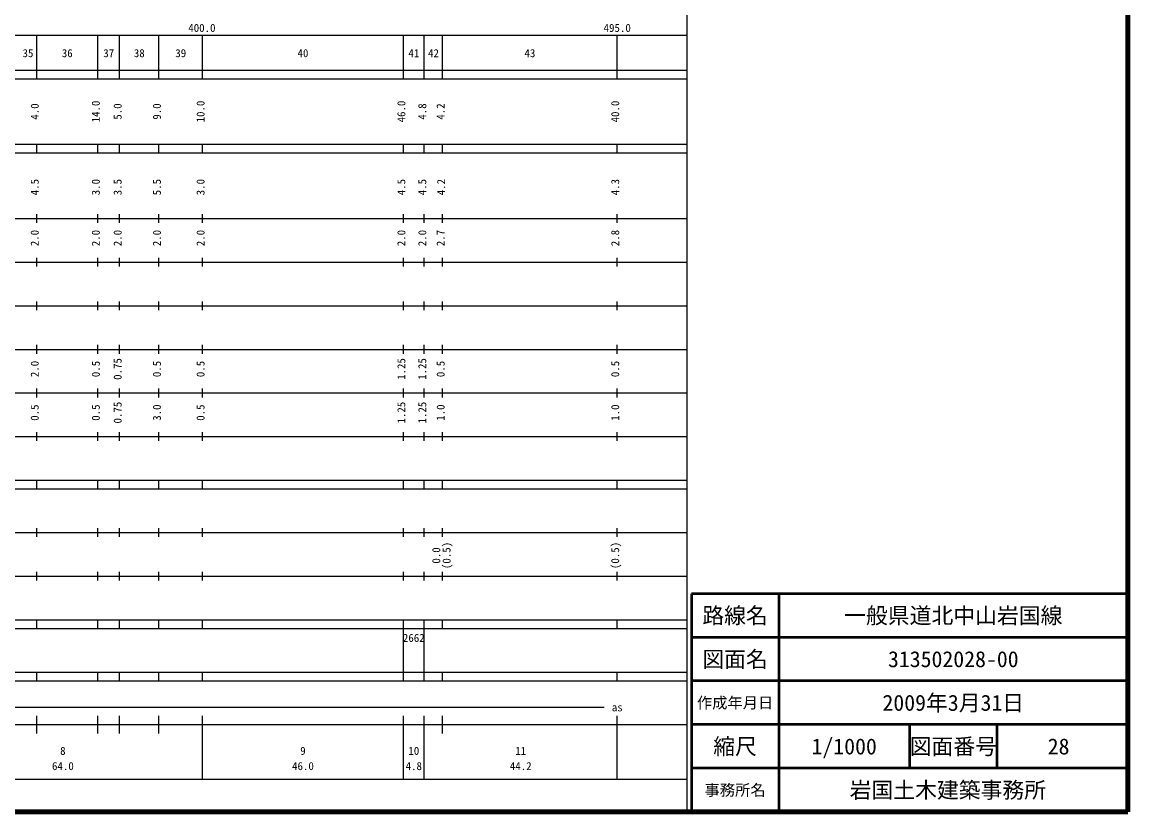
# Model space of a CAD drawing. Units: millimetres on the paper, enlarged 1000 times. Extents: x 40000 to 680000, y 20000 to 380000.
# Drawn here: x 426656 to 680000, y 20000 to 200991 of the extents above; entities that cross this region are included whole.
import ezdxf
from ezdxf.enums import TextEntityAlignment as Align

# ---------------------------------------------------------------- set-up
doc = ezdxf.new("R2010")
doc.units = ezdxf.units.MM
doc.header["$LTSCALE"] = 1000
for name, color, linetype, lineweight in [('M-TTL', 2, 'Continuous', 140), ('M-TTL-BAND', 7, 'Continuous', 25), ('M-TTL-FRAM', 2, 'Continuous', 50), ('M-TTL-LINE', 7, 'Continuous', 50)]:
    doc.layers.add(name, color=color, linetype=linetype, lineweight=lineweight)
doc.layers.add('M-TTL-TXT', color=7, linetype='Continuous')
doc.styles.add('ＭＳ ゴシック', font='')
doc.styles.get('ＭＳ ゴシック').set_extended_font_data('MS Gothic')

msp = doc.modelspace()

# ---------------------------------------------------------------- linework, layer by layer
at = {"layer": 'M-TTL'}
for p, q in [((680000, 20000), (680000, 380000)), ((40000, 20000), (680000, 20000))]:
    msp.add_line(p, q, dxfattribs=at)
at = {"layer": 'M-TTL-BAND'}
for p, q in [((579000, 20000), (579000, 370000)), ((68000, 198000), (579000, 198000)), ((430000, 188000), (430000, 198000)), ((444000, 188000), (444000, 198000)), ((449000, 188000), (449000, 198000)), ((458000, 188000), (458000, 198000)), ((468000, 188000), (468000, 198000)), ((514000, 188000), (514000, 198000)), ((518800, 188000), (518800, 198000)), ((523000, 188000), (523000, 198000)), ((563000, 188000), (563000, 198000)), ((40000, 190000), (579000, 190000)), ((40000, 188000), (579000, 188000)), ((40000, 173000), (579000, 173000)), ((430000, 171000), (430000, 173000)), ((444000, 171000), (444000, 173000)), ((449000, 171000), (449000, 173000)), ((458000, 171000), (458000, 173000)), ((468000, 171000), (468000, 173000)), ((514000, 171000), (514000, 173000)), ((518800, 171000), (518800, 173000)), ((523000, 171000), (523000, 173000)), ((563000, 171000), (563000, 173000)), ((40000, 171000), (579000, 171000)), ((40000, 156000), (579000, 156000)), ((430000, 155000), (430000, 157000)), ((444000, 155000), (444000, 157000)), ((449000, 155000), (449000, 157000)), ((458000, 155000), (458000, 157000)), ((468000, 155000), (468000, 157000)), ((514000, 155000), (514000, 157000)), ((518800, 155000), (518800, 157000)), ((523000, 155000), (523000, 157000)), ((563000, 155000), (563000, 157000)), ((430000, 145000), (430000, 147000)), ((444000, 145000), (444000, 147000)), ((449000, 145000), (449000, 147000)), ((458000, 145000), (458000, 147000)), ((468000, 145000), (468000, 147000)), ((514000, 145000), (514000, 147000)), ((518800, 145000), (518800, 147000)), ((523000, 145000), (523000, 147000)), ((563000, 145000), (563000, 147000)), ((46000, 146000), (579000, 146000)), ((430000, 135000), (430000, 137000)), ((444000, 135000), (444000, 137000)), ((449000, 135000), (449000, 137000)), ((458000, 135000), (458000, 137000)), ((468000, 135000), (468000, 137000)), ((514000, 135000), (514000, 137000)), ((518800, 135000), (518800, 137000)), ((523000, 135000), (523000, 137000)), ((563000, 135000), (563000, 137000)), ((52000, 136000), (579000, 136000)), ((430000, 125000), (430000, 127000)), ((444000, 125000), (444000, 127000)), ((449000, 125000), (449000, 127000)), ((458000, 125000), (458000, 127000)), ((468000, 125000), (468000, 127000)), ((514000, 125000), (514000, 127000)), ((518800, 125000), (518800, 127000)), ((523000, 125000), (523000, 127000)), ((563000, 125000), (563000, 127000)), ((46000, 126000), (579000, 126000)), ((430000, 115000), (430000, 117000)), ((444000, 115000), (444000, 117000)), ((449000, 115000), (449000, 117000)), ((458000, 115000), (458000, 117000)), ((468000, 115000), (468000, 117000)), ((514000, 115000), (514000, 117000)), ((518800, 115000), (518800, 117000)), ((523000, 115000), (523000, 117000)), ((563000, 115000), (563000, 117000)), ((52000, 116000), (579000, 116000)), ((430000, 105000), (430000, 107000)), ((444000, 105000), (444000, 107000)), ((449000, 105000), (449000, 107000)), ((458000, 105000), (458000, 107000)), ((468000, 105000), (468000, 107000)), ((514000, 105000), (514000, 107000)), ((518800, 105000), (518800, 107000)), ((523000, 105000), (523000, 107000)), ((563000, 105000), (563000, 107000)), ((46000, 106000), (579000, 106000)), ((40000, 96000), (579000, 96000)), ((40000, 94000), (579000, 94000)), ((430000, 94000), (430000, 96000)), ((444000, 94000), (444000, 96000)), ((449000, 94000), (449000, 96000)), ((458000, 94000), (458000, 96000)), ((468000, 94000), (468000, 96000)), ((514000, 94000), (514000, 96000)), ((518800, 94000), (518800, 96000)), ((523000, 94000), (523000, 96000)), ((563000, 94000), (563000, 96000)), ((49000, 84000), (579000, 84000)), ((430000, 83000), (430000, 85000)), ((444000, 83000), (444000, 85000)), ((449000, 83000), (449000, 85000)), ((458000, 83000), (458000, 85000)), ((468000, 83000), (468000, 85000)), ((514000, 83000), (514000, 85000)), ((518800, 83000), (518800, 85000)), ((523000, 83000), (523000, 85000)), ((563000, 83000), (563000, 85000)), ((40000, 74000), (579000, 74000)), ((430000, 73000), (430000, 75000)), ((444000, 73000), (444000, 75000)), ((449000, 73000), (449000, 75000)), ((458000, 73000), (458000, 75000)), ((468000, 73000), (468000, 75000)), ((514000, 73000), (514000, 75000)), ((518800, 73000), (518800, 75000)), ((523000, 73000), (523000, 75000)), ((563000, 73000), (563000, 75000)), ((40000, 64000), (579000, 64000)), ((430000, 62000), (430000, 64000)), ((444000, 62000), (444000, 64000)), ((449000, 62000), (449000, 64000)), ((458000, 62000), (458000, 64000)), ((468000, 62000), (468000, 64000)), ((514000, 62000), (514000, 64000)), ((518800, 62000), (518800, 64000)), ((523000, 62000), (523000, 64000)), ((563000, 62000), (563000, 64000)), ((40000, 62000), (579000, 62000)), ((514000, 52000), (514000, 62000)), ((518800, 52000), (518800, 62000)), ((40000, 52000), (579000, 52000)), ((430000, 50000), (430000, 52000)), ((444000, 50000), (444000, 52000)), ((449000, 50000), (449000, 52000)), ((458000, 50000), (458000, 52000)), ((468000, 50000), (468000, 52000)), ((514000, 50000), (514000, 52000)), ((518800, 50000), (518800, 52000)), ((523000, 50000), (523000, 52000)), ((563000, 50000), (563000, 52000)), ((40000, 50000), (579000, 50000)), ((309500, 44000), (560000, 44000)), ((430000, 38000), (430000, 42000)), ((444000, 38000), (444000, 42000)), ((449000, 38000), (449000, 42000)), ((458000, 38000), (458000, 42000)), ((468000, 27500), (468000, 42000)), ((514000, 27500), (514000, 42000)), ((518800, 27500), (518800, 42000)), ((523000, 38000), (523000, 42000)), ((563000, 27500), (563000, 42000)), ((40000, 40000), (579000, 40000)), ((68000, 27500), (579000, 27500))]:
    msp.add_line(p, q, dxfattribs=at)
at = {"layer": 'M-TTL-FRAM'}
for p, q in [((680000, 70000), (580000, 70000)), ((580000, 70000), (580000, 20000))]:
    msp.add_line(p, q, dxfattribs=at)
at = {"layer": 'M-TTL-LINE'}
for p, q in [((600000, 70000), (600000, 20000)), ((680000, 60000), (580000, 60000)), ((680000, 50000), (580000, 50000)), ((680000, 40000), (580000, 40000)), ((630000, 40000), (630000, 30000)), ((650000, 40000), (650000, 30000)), ((680000, 30000), (580000, 30000))]:
    msp.add_line(p, q, dxfattribs=at)

# ---------------------------------------------------------------- texts
at = {"layer": 'M-TTL-BAND', "style": 'ＭＳ ゴシック'}
for s, p in [('400.0', (467844, 198195)), ('495.0', (563000, 198195)), ('35', (428000, 192405)), ('36', (437000, 192405)), ('37', (446500, 192405)), ('38', (453500, 192405)), ('39', (463000, 192405)), ('40', (491000, 192405)), ('41', (516400, 192405)), ('42', (520900, 192405)), ('43', (543000, 192405)), ('as', (563000, 42500)), ('8', (436000, 32523)), ('9', (491000, 32523)), ('10', (516400, 32523)), ('11', (540900, 32523)), ('64.0', (436000, 29033)), ('46.0', (491000, 29033)), ('4.8', (516400, 29033)), ('44.2', (540900, 29033))]:
    msp.add_text(s, height=1833, dxfattribs=at).set_placement(p, align=Align.BOTTOM_CENTER)
for s, p in [('14.0', (445000, 180500)), ('10.0', (469000, 180500)), ('46.0', (515000, 180500)), ('40.0', (564000, 180500)), ('4.0', (431000, 180500)), ('5.0', (450000, 180500)), ('9.0', (459000, 180500)), ('4.8', (519800, 180500)), ('4.2', (524000, 180500)), ('4.5', (431000, 163174)), ('3.0', (445000, 163174)), ('3.5', (450000, 163174)), ('5.5', (459000, 163174)), ('3.0', (469000, 163174)), ('4.5', (515000, 163174)), ('4.5', (519800, 163174)), ('4.2', (524120, 163174)), ('4.3', (564000, 163174)), ('2.0', (431000, 151500)), ('2.0', (445000, 151500)), ('2.0', (450000, 151500)), ('2.0', (459000, 151500)), ('2.0', (469000, 151500)), ('2.0', (515000, 151500)), ('2.0', (519800, 151500)), ('2.7', (524000, 151500)), ('2.8', (564000, 151500)), ('2.0', (431000, 121500)), ('0.5', (445000, 121500)), ('0.75', (450000, 121500)), ('0.5', (459000, 121500)), ('0.5', (469000, 121500)), ('1.25', (515000, 121500)), ('1.25', (519800, 121500)), ('0.5', (524000, 121500)), ('0.5', (564000, 121500)), ('0.5', (431000, 111500)), ('0.5', (445000, 111500)), ('0.75', (450000, 111500)), ('3.0', (459000, 111500)), ('0.5', (469000, 111500)), ('1.25', (515000, 111500)), ('1.25', (519800, 111500)), ('1.0', (524000, 111500)), ('1.0', (564000, 111500)), ('(0.5)', (525370, 78764)), ('(0.5)', (564000, 78764)), ('0.0', (523000, 78764))]:
    msp.add_text(s, height=1833, rotation=90, dxfattribs=at).set_placement(p, align=Align.BOTTOM_CENTER)
msp.add_text('2662', height=1833, dxfattribs=at).set_placement((513900, 58405), align=Align.BOTTOM_LEFT)
at = {"layer": 'M-TTL-TXT', "style": 'ＭＳ ゴシック'}
for s, height, p in [('路線名', 3666, (590000, 65000)), ('路線名', 3666, (590000, 65000)), ('一般県道北中山岩国線', 3666, (640000, 65000)), ('図面名', 3666, (590000, 55000)), ('図面名', 3666, (590000, 55000)), ('313502028-00', 3666, (640000, 55000)), ('作成年月日', 2566, (590000, 45000)), ('作成年月日', 2566, (590000, 45000)), ('2009年3月31日', 3666, (640000, 45000)), ('縮尺', 3666, (590000, 35000)), ('縮尺', 3666, (590000, 35000)), ('1/1000', 3666, (615000, 35000)), ('図面番号', 3666, (640000, 35000)), ('図面番号', 3666, (640000, 35000)), ('28', 3666, (664125, 35000)), ('事務所名', 2566, (590000, 25000)), ('事務所名', 2566, (590000, 25000)), ('岩国土木建築事務所 ', 3666, (640000, 25000))]:
    msp.add_text(s, height=height, dxfattribs=at).set_placement(p, align=Align.MIDDLE_CENTER)

doc.saveas('drawing.dxf')
